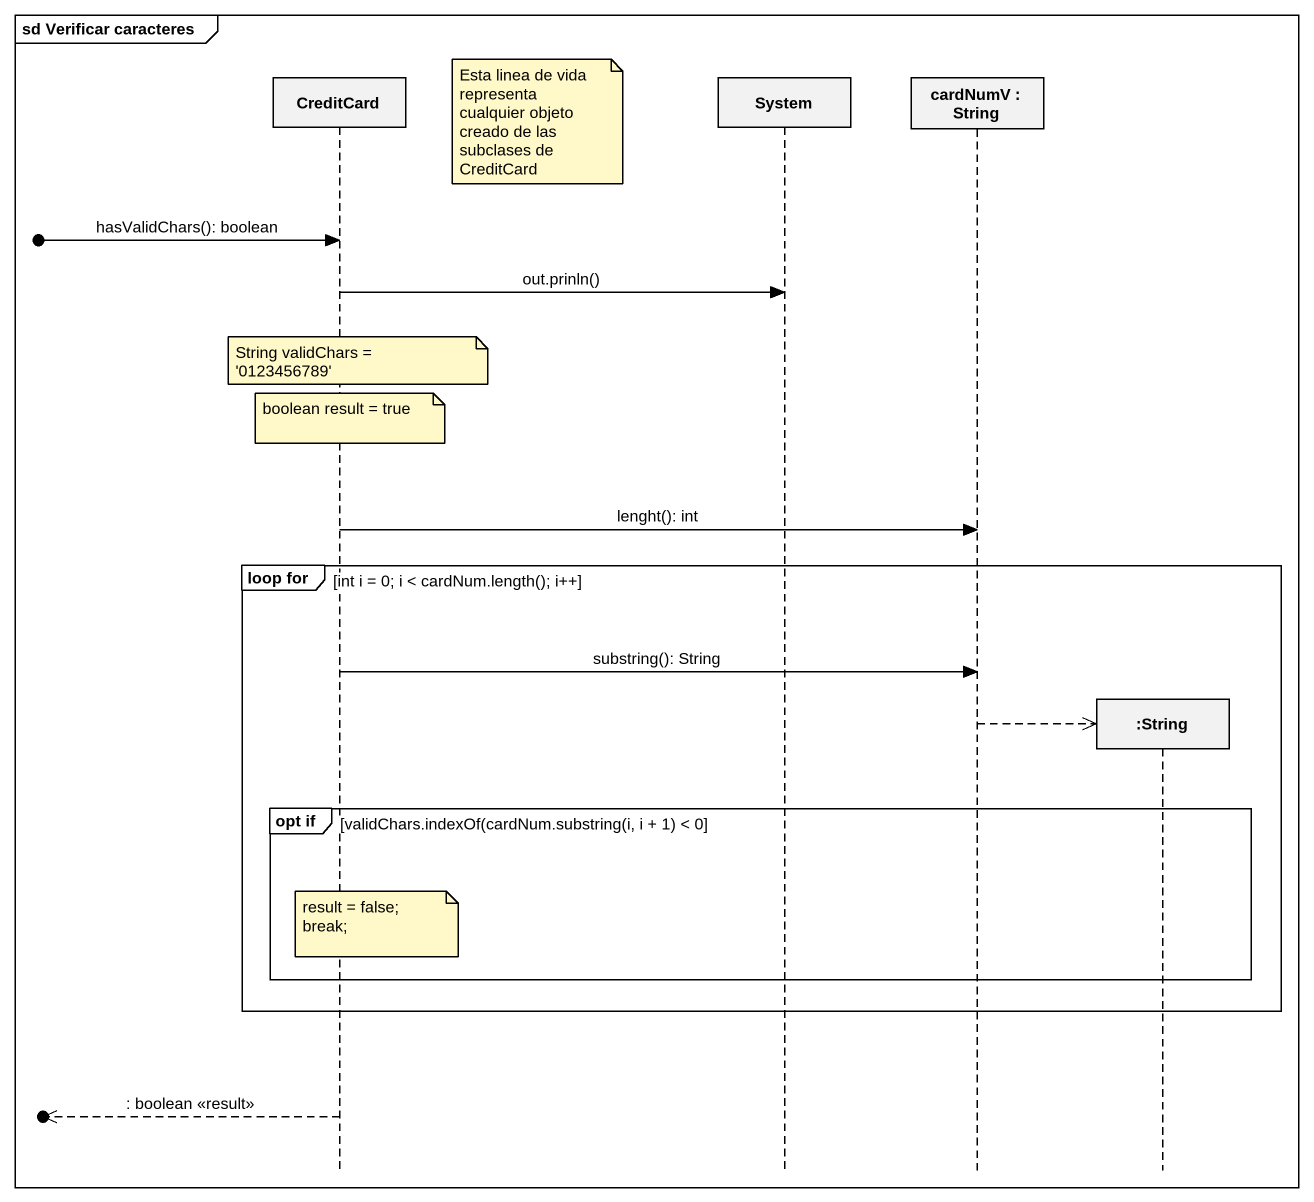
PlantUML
@startuml
mainframe sd Verificar caracteres
hide footbox
participant CreditCard
participant System
participant "cardNumV : String" as cardNumV
participant ":String" as String

note right of CreditCard : Esta linea de vida representa cualquier objeto creado de las subclases de CreditCard
[o-> CreditCard : hasValidChars(): boolean
CreditCard -> System : out.prinln()
note over CreditCard : String validChars = '0123456789'
note over CreditCard : boolean result = true
CreditCard -> cardNumV : lenght(): int
group loop for [int i = 0; i < cardNum.length(); i++]
  CreditCard -> cardNumV : substring(): String
  cardNumV -->> String **
  group opt if [validChars.indexOf(cardNum.substring(i, i + 1) < 0]
    note over CreditCard
      result = false;
      break;
    end note
  end
end
[o<<-- CreditCard : : boolean <<result>>
@enduml
